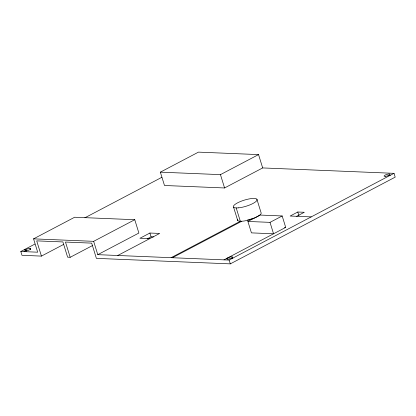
<?xml version="1.0" encoding="UTF-8"?>
<svg xmlns="http://www.w3.org/2000/svg" width="416" height="416" viewBox="0 0 416 416"><rect width="100%" height="100%" fill="white"/><g stroke="black" fill="none" stroke-linecap="round" stroke-linejoin="round"><path stroke-width="0.62" d="M33.556 238.857L74.656 217.24L134.753 219.71L138.882 233.043L97.776 254.665L93.652 241.332L33.556 238.857L37.679 252.19L20.8 251.498L21.98 255.304L41.428 256.105L63.601 244.442M262.673 167.929L224.578 187.964L164.486 185.494L160.358 172.162L198.453 152.126L258.549 154.596L262.673 167.929L394.02 173.332L395.2 177.143L230.303 263.874L96.392 258.367L91.676 243.131L65.473 242.05L70.19 257.291L92.368 245.627M20.8 251.498L34.902 244.083M84.869 217.797L161.834 177.315M24.008 251.628L25.511 250.838M93.652 241.332L134.753 219.71M160.358 172.162L220.454 174.632L258.549 154.596M117.754 255.486L159.671 233.438L149.895 233.033L139.932 238.274L149.708 238.675M147.202 238.883L151.076 236.844L153.514 236.943M171.09 257.681L240.328 221.26L241.613 221.312L172.375 257.733M247.9 221.452L270.015 222.362L273.551 233.787L251.436 232.877L247.9 221.452L260.057 215.056L282.173 215.966L285.709 227.396L223.99 259.854M270.015 222.362L282.173 215.966M296.66 216.299L304.304 212.28L297.788 212.009L290.144 216.034L311.194 216.897M97.776 254.665L229.122 260.068L394.02 173.332M388.976 175.256L390.26 175.313M284.445 227.344L285.709 227.396M24.56 249.517L25.844 249.569L26.348 251.202M231.603 258.034L232.882 258.086M70.19 257.291L67.626 257.182L62.91 241.946L36.707 240.869L41.428 256.105M297.788 212.009L298.969 215.821M256.896 199.228L261.024 212.56A12.381 3.182 -17.2 0 1 257.624 216.518M236.2 207.927L240.328 221.26M233.563 207.132L237.692 220.464M220.454 174.632L224.578 187.964M229.122 260.068L230.303 263.874M149.895 233.033L151.076 236.844M30.025 248.461L30.363 249.553M257.052 216.83A12.381 3.182 -17.2 0 1 243.963 221.021A12.381 3.182 -17.2 0 1 237.531 219.648M253.51 218.13A11.346 2.917 -17.2 0 1 249.059 219.643M248.492 219.794A11.346 2.917 -17.2 0 1 247.369 220.08M385.372 176.348A3.094 0.796 -17.2 0 0 390.01 174.398A3.094 0.796 -17.2 0 0 385.778 174.793A3.094 0.796 -17.2 0 0 385.372 176.348M26.088 250.817A3.094 0.796 -17.2 0 0 30.727 248.867A3.094 0.796 -17.2 0 0 26.494 249.267A3.094 0.796 -17.2 0 0 26.088 250.817M227.994 259.121A3.094 0.796 -17.2 0 0 232.632 257.171A3.094 0.796 -17.2 0 0 228.405 257.572A3.094 0.796 -17.2 0 0 227.994 259.121M238.503 207.849A12.381 3.182 -17.2 0 0 257.057 200.044A12.381 3.182 -17.2 0 0 240.131 201.646A12.381 3.182 -17.2 0 0 238.503 207.849"/></g></svg>
